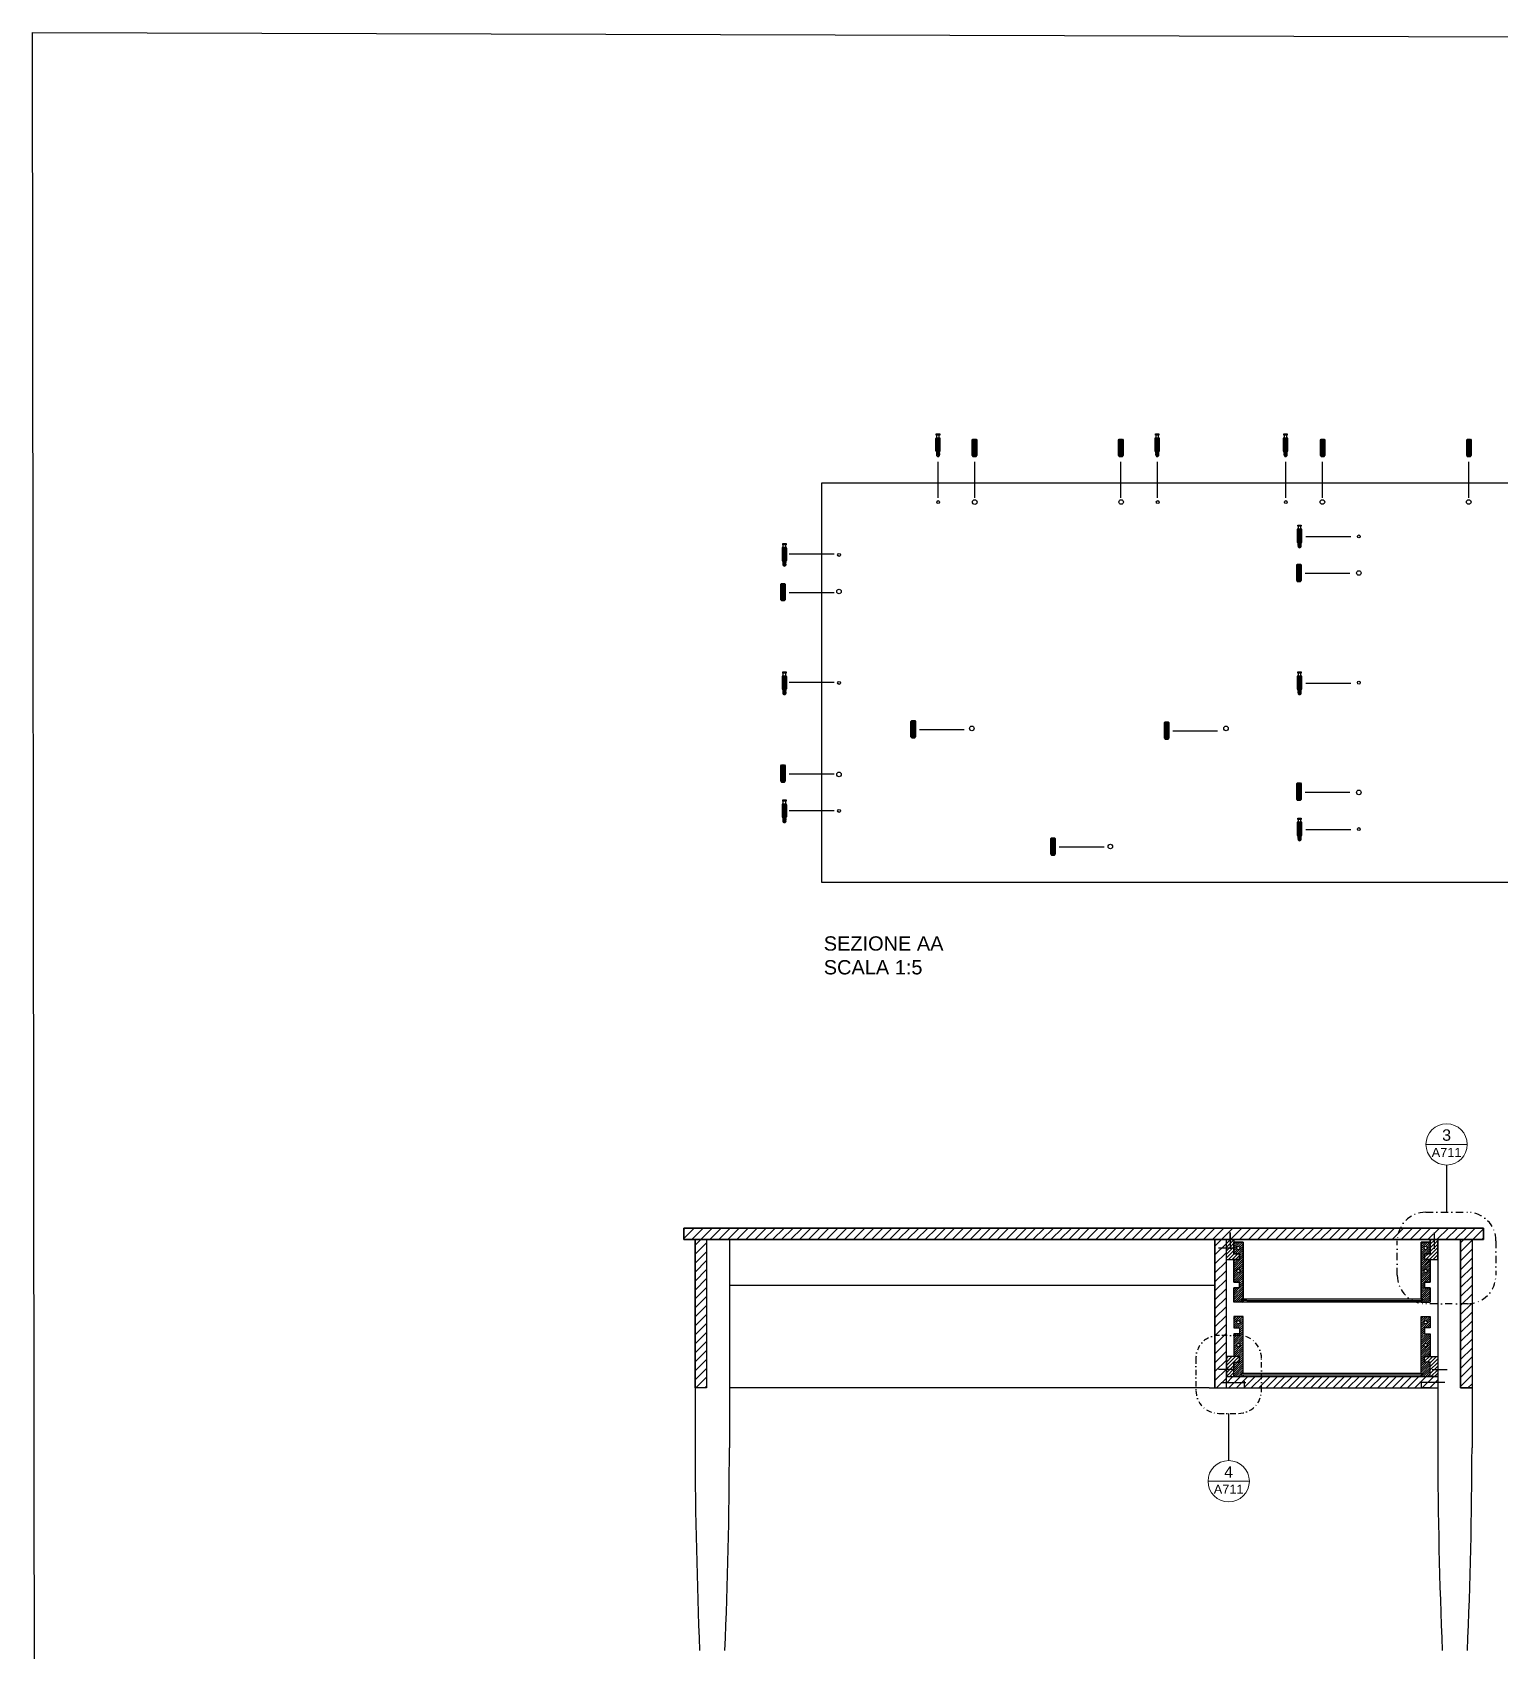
# Model space of a CAD drawing. Header units: millimetres. Extents: x -69 to 1786, y -423 to 409.
# Drawn here: x -68.6 to 188.2, y -213.8 to 69.6 of the extents above; entities that cross this region are included whole.
import ezdxf
from ezdxf.enums import TextEntityAlignment as Align

# ---------------------------------------------------------------- set-up
doc = ezdxf.new("R2010")
doc.units = ezdxf.units.MM
doc.header["$LTSCALE"] = 0.5
doc.linetypes.add('TRATTOPUNTO2', pattern=[12.7, 6.35, -3.175, 0, -3.175])
doc.layers.add('A-ANNO-SYMB', color=202, linetype='Continuous', lineweight=18)
for name, color, linetype in [('ALTRE LINEE', 70, 'Continuous'), ('CONTRONO SEZIONI', 26, 'Continuous'), ('G-ANNO-GEOMETRY', 7, 'Continuous'), ('linee sezionate', 5, 'Continuous'), ('SIMBOLI', 201, 'Continuous'), ('viti', 240, 'Continuous')]:
    doc.layers.add(name, color=color, linetype=linetype)
doc.styles.add('ARIAL', font='arial.ttf')
doc.styles.get("Standard").update_dxf_attribs({"font": 'arial.ttf'})

# ---------------------------------------------------------------- blocks, each defined once
blk = doc.blocks.new('DETAGLI')
at = {"layer": 'A-ANNO-SYMB', "linetype": 'Continuous'}
blk.add_line((486.66, 356.17), (504.76, 356.17), dxfattribs=at)
blk.add_circle((495.71, 356.17), 9.05, dxfattribs=at)
for tag, p in [('TAVOLA', (495.71, 362.76)), ('SEZIONE', (495.71, 354.67))]:
    blk.add_attdef(tag, text='', height=5, dxfattribs=at).set_placement(p, align=Align.TOP_CENTER)

msp = doc.modelspace()

# ---------------------------------------------------------------- hatches: boundary and pattern name
at = {"layer": 'ALTRE LINEE', "lineweight": -3}
h = msp.add_hatch(dxfattribs=at)
h.set_pattern_fill('ANSI31', color=256, scale=0.35)
h.paths.add_polyline_path([(49.4, -141.76), (47.4, -141.76), (47.4, -167.76), (49.4, -167.76)])
h.paths.add_polyline_path([(170.83, -139.76), (45.4, -139.76), (45.4, -141.76), (170.31, -141.76, -0.104482)])
h.paths.add_polyline_path([(185.4, -139.76), (170.83, -139.76, 0.104482), (170.31, -141.76), (185.4, -141.76)])
h.paths.add_polyline_path([(183.4, -152.96, -0.040478), (182.59, -153.02), (181.4, -153.02), (181.4, -167.76), (183.4, -167.76)])
h.paths.add_polyline_path([(183.4, -141.76), (181.4, -141.76), (181.4, -153.02), (182.59, -153.02, 0.040478), (183.4, -152.96)])
h.paths.add_polyline_path([(140.4, -141.76), (138.4, -141.76), (138.4, -158.62, -0.041932), (139.07, -158.56), (140.4, -158.56)])
h.paths.add_polyline_path([(140.4, -158.56), (139.07, -158.56, 0.041932), (138.4, -158.62), (138.4, -167.76), (140.4, -167.76)])
h = msp.add_hatch(dxfattribs=at)
h.set_pattern_fill('ANSI31', color=256, scale=0.14)
h.paths.add_polyline_path([(141.7, -143.26), (140.4, -143.26), (140.4, -145.26), (142.4, -145.26), (142.7, -145.26), (142.7, -144.26), (141.7, -144.26)])
h.paths.add_polyline_path([(141.7, -142.26), (141.7, -141.76), (141.05, -141.76), (141.05, -143.26), (141.7, -143.26)])
h.paths.add_polyline_path([(177.4, -141.76), (176.1, -141.76), (176.1, -144.26), (175.1, -144.26), (175.1, -145.26), (176.1, -145.26), (177.4, -145.26)])
h.paths.add_polyline_path([(177.4, -162.26), (175.1, -162.26), (175.1, -163.26), (176.1, -163.26), (176.1, -165.76), (177.4, -165.76)])
h.paths.add_polyline_path([(142.7, -162.26), (140.4, -162.26), (140.4, -164.51), (141.7, -164.51), (141.7, -163.26), (142.7, -163.26)])
h.paths.add_polyline_path([(141.7, -164.51), (140.4, -164.51), (140.4, -165.76), (141.7, -165.76)])
h = msp.add_hatch(dxfattribs=at)
h.set_pattern_fill('ANSI31', color=256, scale=0.14)
h.paths.add_polyline_path([(141.05, -141.76), (140.4, -141.76), (140.4, -143.26), (141.05, -143.26)])
h = msp.add_hatch(dxfattribs=at)
h.set_pattern_fill('ANSI31', color=256, scale=0.083)
h.paths.add_polyline_path([(143.31, -142.26), (141.7, -142.26), (141.7, -144.26), (142.7, -144.26), (142.7, -145.26), (141.7, -145.26), (141.7, -149.26), (142.7, -149.26), (142.7, -150.26), (141.7, -150.26), (141.7, -152.76), (143.31, -152.76), (143.31, -152.46), (143.01, -152.46), (143.01, -152.22), (143.31, -152.22)])
h.paths.add_polyline_path([(142.22, -147.26, -1), (142.79, -147.26, -1)], flags=16)
h.paths.add_polyline_path([(142.2, -143.26, -1), (142.8, -143.26, -1)], flags=16)
h.paths.add_polyline_path([(176.1, -145.26), (175.1, -145.26), (175.1, -144.26), (176.1, -144.26), (176.1, -142.26), (174.49, -142.26), (174.49, -152.22), (174.73, -152.22), (174.73, -152.46), (174.49, -152.46), (174.49, -152.76), (176.1, -152.76), (176.1, -150.26), (175.1, -150.26), (175.1, -149.26), (176.1, -149.26)])
h.paths.add_polyline_path([(175.01, -147.26, -1), (175.58, -147.26, -1)], flags=16)
h.paths.add_polyline_path([(175, -143.26, -1), (175.6, -143.26, -1)], flags=16)
h.paths.add_polyline_path([(176.1, -158.26), (175.1, -158.26), (175.1, -157.26), (176.1, -157.26), (176.1, -155.26), (174.49, -155.26), (174.49, -165.22), (174.73, -165.22), (174.73, -165.46), (174.49, -165.46), (174.49, -165.76), (176.1, -165.76), (176.1, -163.26), (175.1, -163.26), (175.1, -162.26), (176.1, -162.26)])
h.paths.add_polyline_path([(175.58, -160.26, -1), (175.01, -160.26, -1)], flags=16)
h.paths.add_polyline_path([(175, -156.26, -1), (175.6, -156.26, -1)], flags=16)
h.paths.add_polyline_path([(143.31, -158.64, 0.048303), (142.54, -158.56), (141.7, -158.56), (141.7, -162.26), (142.7, -162.26), (142.7, -163.26), (141.7, -163.26), (141.7, -165.76), (143.31, -165.76), (143.31, -165.46), (143.01, -165.46), (143.01, -165.22), (143.31, -165.22)])
h.paths.add_polyline_path([(142.22, -160.26, -1), (142.79, -160.26, -1)], flags=16)
h.paths.add_polyline_path([(143.31, -155.26), (141.7, -155.26), (141.7, -157.26), (142.7, -157.26), (142.7, -158.26), (141.7, -158.26), (141.7, -158.56), (142.54, -158.56, -0.048303), (143.31, -158.64)])
h.paths.add_polyline_path([(142.2, -156.26, -1), (142.8, -156.26, -1)], flags=16)
h = msp.add_hatch(dxfattribs=at)
h.set_pattern_fill('ANSI31', color=256, scale=0.29)
h.paths.add_polyline_path([(174.54, -166.81), (177.4, -166.81), (177.4, -165.76), (176.1, -165.76), (146.54, -165.76), (146.54, -167.76), (174.54, -167.76)])
h.paths.add_polyline_path([(146.54, -165.76), (140.7, -165.76), (140.4, -165.76), (140.4, -166.81), (143.56, -166.81), (143.56, -167.76), (146.54, -167.76)])
h.paths.add_polyline_path([(143.56, -166.81), (140.4, -166.81), (140.4, -167.76), (143.56, -167.76)], flags=17)
h.paths.add_polyline_path([(177.4, -166.81), (174.54, -166.81), (174.54, -167.76), (177.4, -167.76)], flags=17)

# ---------------------------------------------------------------- linework, layer by layer
msp.add_line((174.49, -141.76), (175.71, -141.76))
at = {"layer": 'ALTRE LINEE'}
for p, q in [((185.4, -139.76), (45.4, -139.76)), ((45.4, -139.76), (45.4, -141.76)), ((45.4, -139.76), (45.4, -141.76)), ((45.4, -139.76), (45.4, -141.76)), ((185.4, -141.76), (185.4, -139.76)), ((45.4, -141.76), (185.4, -141.76)), ((47.4, -141.76), (47.4, -178.26)), ((53.4, -141.76), (53.4, -178.26)), ((138.4, -167.76), (138.4, -141.76)), ((177.4, -141.76), (177.4, -178.26)), ((183.4, -141.76), (183.4, -178.26)), ((177.4, -145.26), (177.4, -151.26)), ((177.4, -145.26), (177.4, -162.26)), ((53.4, -149.76), (138.4, -149.76)), ((177.4, -158.26), (177.4, -164.26)), ((177.4, -165.76), (177.4, -167.76)), ((137.4, -167.76), (53.4, -167.76))]:
    msp.add_line(p, q, dxfattribs=at)
at = {"layer": 'ALTRE LINEE', "lineweight": -3}
for p, q in [((49.4, -141.76), (49.4, -167.76)), ((183.4, -141.76), (181.4, -141.76)), ((181.4, -141.76), (181.4, -167.76)), ((49.4, -167.76), (47.4, -167.76)), ((181.4, -167.76), (183.4, -167.76))]:
    msp.add_line(p, q, dxfattribs=at)
at = {"layer": 'ALTRE LINEE'}
for centre, radius in [((142.5, -143.26), 0.3), ((175.3, -143.26), 0.3), ((142.5, -147.26), 0.289), ((175.3, -147.26), 0.289), ((142.5, -156.26), 0.3), ((142.5, -160.26), 0.289)]:
    msp.add_circle(centre, radius, dxfattribs=at)
for centre, start, end in [((942.95, -175.84), 180.15499, 182.42692), ((-842.15, -175.84), 357.57308, 359.84501), ((1072.95, -175.84), 180.15499, 182.42692), ((-712.15, -175.84), 357.57308, 359.84501)]:
    msp.add_arc(centre, 895.56, start, end, dxfattribs=at)
at = {"layer": 'CONTRONO SEZIONI', "linetype": 'TRATTOPUNTO2', "ltscale": 0.4}
for points in [[(175.31, -137), (182.59, -137)], [(170.31, -148.02), (170.31, -142)], [(187.59, -142), (187.59, -148.02)], [(182.59, -153.02), (175.31, -153.02)]]:
    msp.add_lwpolyline(points, dxfattribs=at)
at = {"layer": 'CONTRONO SEZIONI', "linetype": 'TRATTOPUNTO2', "ltscale": 0.3}
for points in [[(142.54, -158.56), (139.07, -158.56)], [(135.07, -162.56), (135.07, -168.22)], [(146.54, -168.22), (146.54, -162.56)], [(139.07, -172.22), (142.54, -172.22)]]:
    msp.add_lwpolyline(points, dxfattribs=at)
at = {"layer": 'CONTRONO SEZIONI', "linetype": 'TRATTOPUNTO2', "ltscale": 0.4}
for centre, start, end in [((175.31, -142), 90, 180), ((182.59, -142), 0, 90), ((175.31, -148.02), 180, 270), ((182.59, -148.02), 270, 0)]:
    msp.add_arc(centre, 5, start, end, dxfattribs=at)
at = {"layer": 'CONTRONO SEZIONI', "linetype": 'TRATTOPUNTO2', "ltscale": 0.3}
for centre, start, end in [((139.07, -162.56), 88.3001, 180), ((142.54, -162.56), 0, 90), ((139.07, -168.22), 180, 270), ((142.54, -168.22), 270, 0)]:
    msp.add_arc(centre, 4, start, end, dxfattribs=at)
at = {"layer": 'G-ANNO-GEOMETRY'}
msp.add_line((174.49, -142.26), (176.1, -142.26), dxfattribs=at)
msp.add_lwpolyline([(-68.62, 69.61), (473.33, 68), (473.96, -423.05), (-67.99, -421.44)], close=True, dxfattribs=at)
at = {"layer": 'linee sezionate'}
for p, q in [((69.59, -9.26), (209.59, -9.26)), ((69.59, -79.26), (69.59, -9.26)), ((209.59, -79.26), (69.59, -79.26)), ((140.4, -145.26), (140.4, -141.76)), ((140.4, -141.76), (141.7, -141.76)), ((140.4, -167.76), (140.4, -141.76)), ((141.7, -141.76), (141.7, -144.26)), ((141.7, -144.26), (141.7, -143.26)), ((141.7, -144.26), (142.7, -144.26)), ((142.09, -144.26), (142.7, -144.26)), ((142.7, -144.26), (142.7, -145.26)), ((143.31, -152.22), (143.31, -142.26)), ((174.49, -152.22), (174.49, -142.26)), ((176.1, -144.26), (175.1, -144.26)), ((175.1, -144.26), (175.1, -145.26)), ((176.1, -144.26), (176.1, -141.76)), ((177.4, -141.76), (176.1, -141.76)), ((176.1, -141.76), (176.1, -144.26)), ((177.4, -145.26), (177.4, -141.76)), ((140.4, -145.26), (142.4, -145.26)), ((142.7, -145.26), (141.7, -145.26)), ((141.7, -145.26), (141.7, -149.26)), ((175.1, -145.26), (177.4, -145.26)), ((176.1, -145.26), (176.1, -149.26)), ((174.49, -152.76), (141.7, -152.76)), ((174.49, -152.22), (143.01, -152.22)), ((144.01, -152.46), (143.01, -152.46)), ((144.01, -152.46), (174.49, -152.46)), ((174.49, -152.22), (174.73, -152.22)), ((174.49, -152.76), (174.49, -152.46)), ((174.73, -152.46), (174.49, -152.46)), ((174.49, -152.76), (176.1, -152.76)), ((174.73, -152.22), (174.73, -152.46)), ((143.31, -165.22), (143.31, -155.26)), ((174.49, -165.22), (174.49, -155.26)), ((140.4, -162.26), (140.4, -165.76)), ((142.7, -162.26), (140.4, -162.26)), ((141.7, -163.26), (141.7, -164.26)), ((141.7, -165.76), (141.7, -163.26)), ((141.7, -163.26), (142.7, -163.26)), ((142.7, -163.26), (142.7, -162.26)), ((175.1, -163.26), (175.1, -162.26)), ((175.1, -162.26), (177.4, -162.26)), ((176.1, -163.26), (175.1, -163.26)), ((176.1, -164.26), (176.1, -163.26)), ((176.1, -165.76), (176.1, -163.26)), ((177.4, -162.26), (177.4, -165.76)), ((140.4, -165.76), (141.7, -165.76)), ((140.7, -165.76), (177.4, -165.76)), ((172.49, -165.22), (143.01, -165.22)), ((143.01, -165.22), (143.01, -165.46)), ((143.01, -165.46), (172.49, -165.46)), ((143.31, -165.46), (143.31, -165.76)), ((174.49, -165.22), (144.01, -165.22)), ((144.01, -165.46), (174.49, -165.46)), ((174.49, -165.22), (174.73, -165.22)), ((174.49, -165.76), (174.49, -165.46)), ((174.73, -165.46), (174.49, -165.46)), ((174.73, -165.22), (174.73, -165.46)), ((177.4, -165.76), (176.1, -165.76)), ((137.4, -167.76), (177.4, -167.76)), ((138.7, -167.76), (174.49, -167.76)), ((176.1, -167.76), (174.49, -167.76))]:
    msp.add_line(p, q, dxfattribs=at)
at = {"layer": 'linee sezionate', "lineweight": -3}
for p, q in [((45.4, -141.76), (45.4, -139.76)), ((45.4, -139.76), (185.4, -139.76)), ((185.4, -139.76), (185.4, -141.76)), ((47.4, -141.76), (45.4, -141.76)), ((47.4, -167.76), (47.4, -141.76)), ((183.4, -141.76), (47.4, -141.76)), ((49.4, -141.76), (49.4, -167.76)), ((138.4, -141.76), (138.4, -167.76)), ((181.4, -167.76), (181.4, -141.76)), ((181.4, -141.76), (183.4, -141.76)), ((185.4, -141.76), (183.4, -141.76)), ((183.4, -141.76), (183.4, -167.76)), ((49.4, -167.76), (47.4, -167.76)), ((138.4, -167.76), (177.4, -167.76)), ((183.4, -167.76), (181.4, -167.76))]:
    msp.add_line(p, q, dxfattribs=at)
at = {"layer": 'linee sezionate'}
for points in [[(143.31, -142.26), (141.7, -142.26), (141.7, -144.26), (142.7, -144.26), (142.7, -145.26), (141.7, -145.26), (141.7, -149.26)], [(141.7, -142.26), (143.31, -142.26), (143.31, -152.22), (143.01, -152.22), (143.01, -152.46), (143.31, -152.46), (143.31, -152.76), (141.7, -152.76), (141.7, -150.26), (142.7, -150.26), (142.7, -149.26), (141.7, -149.26), (141.7, -145.26), (142.7, -145.26), (142.7, -144.26), (141.7, -144.26), (141.7, -142.26)], [(174.49, -152.46), (174.49, -152.76), (176.1, -152.76), (176.1, -150.26), (175.1, -150.26), (175.1, -149.26), (176.1, -149.26), (176.1, -145.26), (175.1, -145.26), (175.1, -144.26), (176.1, -144.26), (176.1, -142.26), (174.49, -142.26), (174.49, -152.22), (174.73, -152.22), (174.73, -152.46), (174.49, -152.46)], [(141.7, -149.26), (142.7, -149.26), (142.7, -150.26), (141.7, -150.26), (141.7, -152.76)], [(176.1, -149.26), (175.1, -149.26), (175.1, -150.26), (176.1, -150.26), (176.1, -152.76)], [(143.31, -155.26), (141.7, -155.26), (141.7, -157.26), (142.7, -157.26), (142.7, -158.26), (141.7, -158.26), (141.7, -162.26)], [(174.49, -155.26), (176.1, -155.26), (176.1, -157.26), (175.1, -157.26), (175.1, -158.26), (176.1, -158.26), (176.1, -162.26)]]:
    msp.add_lwpolyline(points, dxfattribs=at)
for centre, radius in [((175.3, -156.26), 0.3), ((175.3, -160.26), 0.289)]:
    msp.add_circle(centre, radius, dxfattribs=at)
at = {"layer": 'SIMBOLI'}
for p, q in [((89.95, -11.91), (89.95, -5.61)), ((96.36, -11.91), (96.36, -5.61)), ((121.95, -11.91), (121.95, -5.61)), ((128.35, -11.91), (128.35, -5.61)), ((150.82, -11.91), (150.82, -5.61)), ((157.2, -11.91), (157.2, -5.61)), ((182.84, -11.91), (182.84, -5.61)), ((162.16, -18.7), (154.33, -18.7)), ((71.72, -21.77), (63.88, -21.77)), ((162.03, -25.14), (154.2, -25.14)), ((71.72, -28.52), (63.88, -28.52)), ((71.72, -44.26), (63.88, -44.26)), ((162.16, -44.41), (154.33, -44.41)), ((94.52, -52.54), (86.68, -52.54)), ((138.87, -52.75), (131.04, -52.75)), ((71.72, -60.29), (63.88, -60.29)), ((162.03, -63.47), (154.2, -63.47)), ((71.72, -66.69), (63.88, -66.69)), ((162.16, -70.02), (154.33, -70.02)), ((118.98, -73.07), (111.14, -73.07))]:
    msp.add_line(p, q, dxfattribs=at)
at = {"layer": 'SIMBOLI', "lineweight": -3}
for p, q in [((178.95, -128.74), (178.95, -137)), ((140.8, -172.22), (140.8, -180.48))]:
    msp.add_line(p, q, dxfattribs=at)
at = {"layer": 'viti'}
for p, q in [((90.3, -1.43), (89.53, -1.43)), ((89.53, -1.43), (89.53, -1.51)), ((89.53, -1.51), (90.3, -1.51)), ((90.3, -1.51), (90.3, -1.43)), ((95.89, -1.77), (96.01, -1.62)), ((95.89, -4.49), (95.89, -1.77)), ((96.69, -1.77), (95.89, -1.77)), ((96.01, -1.62), (96.57, -1.62)), ((96.01, -1.87), (96.01, -4.4)), ((96.15, -1.87), (96.15, -4.4)), ((96.29, -1.87), (96.29, -4.4)), ((96.43, -1.87), (96.43, -4.4)), ((96.57, -1.62), (96.69, -1.77)), ((96.57, -1.87), (96.57, -4.41)), ((96.69, -1.77), (96.69, -4.49)), ((121.53, -1.77), (121.65, -1.62)), ((121.53, -4.49), (121.53, -1.77)), ((122.33, -1.77), (121.53, -1.77)), ((121.65, -1.62), (122.21, -1.62)), ((121.65, -1.87), (121.65, -4.4)), ((121.79, -1.87), (121.79, -4.4)), ((121.93, -1.87), (121.93, -4.4)), ((122.07, -1.87), (122.07, -4.4)), ((122.21, -1.62), (122.33, -1.77)), ((122.21, -1.87), (122.21, -4.41)), ((122.33, -1.77), (122.33, -4.49)), ((128.68, -1.43), (127.9, -1.43)), ((127.9, -1.43), (127.9, -1.51)), ((127.9, -1.51), (128.68, -1.51)), ((128.68, -1.51), (128.68, -1.43)), ((151.13, -1.43), (150.36, -1.43)), ((150.36, -1.43), (150.36, -1.51)), ((150.36, -1.51), (151.13, -1.51)), ((151.13, -1.51), (151.13, -1.43)), ((156.85, -1.77), (156.97, -1.62)), ((156.85, -4.49), (156.85, -1.77)), ((157.65, -1.77), (156.85, -1.77)), ((156.97, -1.62), (157.54, -1.62)), ((156.97, -1.87), (156.97, -4.4)), ((157.11, -1.87), (157.11, -4.4)), ((157.25, -1.87), (157.25, -4.4)), ((157.39, -1.87), (157.39, -4.4)), ((157.54, -1.62), (157.65, -1.77)), ((157.54, -1.87), (157.54, -4.41)), ((157.65, -1.77), (157.65, -4.49)), ((182.47, -1.77), (182.58, -1.62)), ((182.47, -4.49), (182.47, -1.77)), ((183.27, -1.77), (182.47, -1.77)), ((182.58, -1.62), (183.15, -1.62)), ((182.58, -1.87), (182.58, -4.4)), ((182.73, -1.87), (182.73, -4.4)), ((182.87, -1.87), (182.87, -4.4)), ((183.01, -1.87), (183.01, -4.4)), ((183.15, -1.62), (183.27, -1.77)), ((183.15, -1.87), (183.15, -4.41)), ((183.27, -1.77), (183.27, -4.49)), ((89.69, -3.73), (89.64, -3.73)), ((89.64, -3.73), (89.64, -3.78)), ((89.64, -3.78), (90.17, -3.92)), ((89.69, -3.89), (89.64, -3.89)), ((89.64, -3.89), (89.64, -3.94)), ((89.64, -3.94), (90.17, -4.09)), ((89.69, -4.03), (89.64, -4.03)), ((89.64, -4.03), (89.64, -4.08)), ((89.64, -4.08), (90.17, -4.23)), ((89.69, -4.17), (89.64, -4.17)), ((89.64, -4.17), (89.64, -4.22)), ((89.64, -4.22), (90.17, -4.37)), ((89.69, -4.31), (89.64, -4.31)), ((89.64, -4.31), (89.64, -4.36)), ((89.64, -4.36), (90.17, -4.51)), ((90.22, -3.87), (89.69, -3.73)), ((90.22, -4.04), (89.69, -3.89)), ((90.22, -4.18), (89.69, -4.03)), ((90.22, -4.32), (89.69, -4.17)), ((90.22, -4.46), (89.69, -4.31)), ((89.72, -4.56), (89.72, -3.72)), ((90.13, -3.72), (90.13, -4.56)), ((90.22, -3.92), (90.17, -3.92)), ((90.22, -4.09), (90.17, -4.09)), ((90.22, -4.23), (90.17, -4.23)), ((90.22, -4.37), (90.17, -4.37)), ((90.22, -4.51), (90.17, -4.51)), ((90.22, -3.92), (90.22, -3.87)), ((90.22, -4.09), (90.22, -4.04)), ((90.22, -4.23), (90.22, -4.18)), ((90.22, -4.37), (90.22, -4.32)), ((90.22, -4.51), (90.22, -4.46)), ((96.69, -4.49), (95.89, -4.49)), ((95.89, -4.49), (96.01, -4.64)), ((96.01, -4.64), (96.57, -4.64)), ((96.29, -4.64), (96.54, -4.64)), ((96.57, -4.64), (96.69, -4.49)), ((122.33, -4.49), (121.53, -4.49)), ((121.53, -4.49), (121.65, -4.64)), ((121.65, -4.64), (122.21, -4.64)), ((121.93, -4.64), (122.18, -4.64)), ((122.21, -4.64), (122.33, -4.49)), ((128.06, -3.73), (128.02, -3.73)), ((128.02, -3.73), (128.02, -3.78)), ((128.02, -3.78), (128.54, -3.92)), ((128.06, -3.89), (128.02, -3.89)), ((128.02, -3.89), (128.02, -3.94)), ((128.02, -3.94), (128.54, -4.09)), ((128.06, -4.03), (128.02, -4.03)), ((128.02, -4.03), (128.02, -4.08)), ((128.02, -4.08), (128.54, -4.23)), ((128.06, -4.17), (128.02, -4.17)), ((128.02, -4.17), (128.02, -4.22)), ((128.02, -4.22), (128.54, -4.37)), ((128.06, -4.31), (128.02, -4.31)), ((128.02, -4.31), (128.02, -4.36)), ((128.02, -4.36), (128.54, -4.51)), ((128.59, -3.87), (128.06, -3.73)), ((128.59, -4.04), (128.06, -3.89)), ((128.59, -4.18), (128.06, -4.03)), ((128.59, -4.32), (128.06, -4.17)), ((128.59, -4.46), (128.06, -4.31)), ((128.1, -4.56), (128.1, -3.72)), ((128.51, -3.72), (128.51, -4.56)), ((128.59, -3.92), (128.54, -3.92)), ((128.59, -4.09), (128.54, -4.09)), ((128.59, -4.23), (128.54, -4.23)), ((128.59, -4.37), (128.54, -4.37)), ((128.59, -4.51), (128.54, -4.51)), ((128.59, -3.92), (128.59, -3.87)), ((128.59, -4.09), (128.59, -4.04)), ((128.59, -4.23), (128.59, -4.18)), ((128.59, -4.37), (128.59, -4.32)), ((128.59, -4.51), (128.59, -4.46)), ((150.51, -3.73), (150.47, -3.73)), ((150.47, -3.73), (150.47, -3.78)), ((150.47, -3.78), (151, -3.92)), ((150.51, -3.89), (150.47, -3.89)), ((150.47, -3.89), (150.47, -3.94)), ((150.47, -3.94), (151, -4.09)), ((150.51, -4.03), (150.47, -4.03)), ((150.47, -4.03), (150.47, -4.08)), ((150.47, -4.08), (151, -4.23)), ((150.51, -4.17), (150.47, -4.17)), ((150.47, -4.17), (150.47, -4.22)), ((150.47, -4.22), (151, -4.37)), ((150.51, -4.31), (150.47, -4.31)), ((150.47, -4.31), (150.47, -4.36)), ((150.47, -4.36), (151, -4.51)), ((151.04, -3.87), (150.51, -3.73)), ((151.04, -4.04), (150.51, -3.89)), ((151.04, -4.18), (150.51, -4.03)), ((151.04, -4.32), (150.51, -4.17)), ((151.04, -4.46), (150.51, -4.31)), ((150.55, -4.56), (150.55, -3.72)), ((150.96, -3.72), (150.96, -4.56)), ((151.04, -3.92), (151, -3.92)), ((151.04, -4.09), (151, -4.09)), ((151.04, -4.23), (151, -4.23)), ((151.04, -4.37), (151, -4.37)), ((151.04, -4.51), (151, -4.51)), ((151.04, -3.92), (151.04, -3.87)), ((151.04, -4.09), (151.04, -4.04)), ((151.04, -4.23), (151.04, -4.18)), ((151.04, -4.37), (151.04, -4.32)), ((151.04, -4.51), (151.04, -4.46)), ((157.65, -4.49), (156.85, -4.49)), ((156.85, -4.49), (156.97, -4.64)), ((156.97, -4.64), (157.54, -4.64)), ((157.25, -4.64), (157.5, -4.64)), ((157.54, -4.64), (157.65, -4.49)), ((183.27, -4.49), (182.47, -4.49)), ((182.47, -4.49), (182.58, -4.64)), ((182.58, -4.64), (183.15, -4.64)), ((182.87, -4.64), (183.12, -4.64)), ((183.15, -4.64), (183.27, -4.49)), ((153.59, -17.4), (152.82, -17.4)), ((152.82, -17.4), (152.82, -17.49)), ((152.82, -17.49), (153.59, -17.49)), ((152.98, -19.7), (152.93, -19.7)), ((152.93, -19.7), (152.93, -19.75)), ((152.93, -19.75), (153.46, -19.9)), ((153.51, -19.85), (152.98, -19.7)), ((153.01, -20.54), (153.01, -19.69)), ((153.42, -19.69), (153.42, -20.54)), ((153.59, -17.49), (153.59, -17.4)), ((63.41, -20.62), (62.64, -20.62)), ((62.64, -20.62), (62.64, -20.7)), ((62.64, -20.7), (63.41, -20.7)), ((63.41, -20.7), (63.41, -20.62)), ((152.98, -19.86), (152.93, -19.86)), ((152.93, -19.86), (152.93, -19.91)), ((152.93, -19.91), (153.46, -20.06)), ((152.98, -20.01), (152.93, -20.01)), ((152.93, -20.01), (152.93, -20.06)), ((152.93, -20.06), (153.46, -20.2)), ((152.98, -20.15), (152.93, -20.15)), ((152.93, -20.15), (152.93, -20.2)), ((152.93, -20.2), (153.46, -20.34)), ((152.98, -20.29), (152.93, -20.29)), ((152.93, -20.29), (152.93, -20.34)), ((152.93, -20.34), (153.46, -20.49)), ((153.51, -20.01), (152.98, -19.86)), ((153.51, -20.15), (152.98, -20.01)), ((153.51, -20.29), (152.98, -20.15)), ((153.51, -20.44), (152.98, -20.29)), ((153.51, -19.9), (153.46, -19.9)), ((153.51, -20.06), (153.46, -20.06)), ((153.51, -20.2), (153.46, -20.2)), ((153.51, -20.34), (153.46, -20.34)), ((153.51, -20.49), (153.46, -20.49)), ((153.51, -19.9), (153.51, -19.85)), ((153.51, -20.06), (153.51, -20.01)), ((153.51, -20.2), (153.51, -20.15)), ((153.51, -20.34), (153.51, -20.29)), ((153.51, -20.49), (153.51, -20.44)), ((62.8, -22.92), (62.75, -22.92)), ((62.75, -22.92), (62.75, -22.97)), ((62.75, -22.97), (63.28, -23.11)), ((62.8, -23.08), (62.75, -23.08)), ((62.75, -23.08), (62.75, -23.13)), ((62.75, -23.13), (63.28, -23.28)), ((62.8, -23.22), (62.75, -23.22)), ((62.75, -23.22), (62.75, -23.27)), ((62.75, -23.27), (63.28, -23.42)), ((62.8, -23.36), (62.75, -23.36)), ((62.75, -23.36), (62.75, -23.41)), ((62.75, -23.41), (63.28, -23.56)), ((62.8, -23.5), (62.75, -23.5)), ((62.75, -23.5), (62.75, -23.55)), ((62.75, -23.55), (63.28, -23.7)), ((63.33, -23.07), (62.8, -22.92)), ((63.33, -23.23), (62.8, -23.08)), ((63.33, -23.37), (62.8, -23.22)), ((63.33, -23.51), (62.8, -23.36)), ((63.33, -23.65), (62.8, -23.5)), ((62.83, -23.75), (62.83, -22.91)), ((63.24, -22.91), (63.24, -23.75)), ((63.33, -23.11), (63.28, -23.11)), ((63.33, -23.28), (63.28, -23.28)), ((63.33, -23.42), (63.28, -23.42)), ((63.33, -23.56), (63.28, -23.56)), ((63.33, -23.7), (63.28, -23.7)), ((63.33, -23.11), (63.33, -23.07)), ((63.33, -23.28), (63.33, -23.23)), ((63.33, -23.42), (63.33, -23.37)), ((63.33, -23.56), (63.33, -23.51)), ((63.33, -23.7), (63.33, -23.65)), ((152.71, -23.65), (152.82, -23.5)), ((152.71, -26.37), (152.71, -23.65)), ((153.51, -23.65), (152.71, -23.65)), ((152.82, -23.5), (153.39, -23.5)), ((152.82, -23.75), (152.82, -26.28)), ((152.97, -23.75), (152.97, -26.28)), ((153.11, -23.75), (153.11, -26.28)), ((153.25, -23.75), (153.25, -26.28)), ((153.39, -23.5), (153.51, -23.65)), ((153.39, -23.75), (153.39, -26.29)), ((153.51, -23.65), (153.51, -26.37)), ((62.39, -27.02), (62.51, -26.87)), ((62.39, -29.75), (62.39, -27.02)), ((63.19, -27.02), (62.39, -27.02)), ((62.51, -26.87), (63.07, -26.87)), ((62.51, -27.13), (62.51, -29.66)), ((62.65, -27.13), (62.65, -29.66)), ((62.79, -27.13), (62.79, -29.66)), ((62.93, -27.13), (62.93, -29.66)), ((63.07, -26.87), (63.19, -27.02)), ((63.07, -27.13), (63.07, -29.67)), ((63.19, -27.02), (63.19, -29.75)), ((153.51, -26.37), (152.71, -26.37)), ((152.71, -26.37), (152.82, -26.52)), ((152.82, -26.52), (153.39, -26.52)), ((153.11, -26.52), (153.36, -26.52)), ((153.39, -26.52), (153.51, -26.37)), ((63.19, -29.75), (62.39, -29.75)), ((62.39, -29.75), (62.51, -29.9)), ((62.51, -29.9), (63.07, -29.9)), ((62.79, -29.9), (63.04, -29.9)), ((63.07, -29.9), (63.19, -29.75)), ((63.41, -43.11), (62.64, -43.11)), ((62.64, -43.11), (62.64, -43.2)), ((62.64, -43.2), (63.41, -43.2)), ((63.41, -43.2), (63.41, -43.11)), ((153.59, -43.11), (152.82, -43.11)), ((152.82, -43.11), (152.82, -43.19)), ((152.82, -43.19), (153.59, -43.19)), ((153.59, -43.19), (153.59, -43.11)), ((62.8, -45.42), (62.75, -45.42)), ((62.75, -45.42), (62.75, -45.47)), ((62.75, -45.47), (63.28, -45.61)), ((62.8, -45.58), (62.75, -45.58)), ((62.75, -45.58), (62.75, -45.63)), ((62.75, -45.63), (63.28, -45.77)), ((62.8, -45.72), (62.75, -45.72)), ((62.75, -45.72), (62.75, -45.77)), ((62.75, -45.77), (63.28, -45.92)), ((62.8, -45.86), (62.75, -45.86)), ((62.75, -45.86), (62.75, -45.91)), ((62.75, -45.91), (63.28, -46.06)), ((62.8, -46), (62.75, -46)), ((62.75, -46), (62.75, -46.05)), ((62.75, -46.05), (63.28, -46.2)), ((63.33, -45.56), (62.8, -45.42)), ((63.33, -45.72), (62.8, -45.58)), ((63.33, -45.87), (62.8, -45.72)), ((63.33, -46.01), (62.8, -45.86)), ((63.33, -46.15), (62.8, -46)), ((62.83, -46.25), (62.83, -45.4)), ((63.24, -45.4), (63.24, -46.25)), ((63.33, -45.61), (63.28, -45.61)), ((63.33, -45.77), (63.28, -45.77)), ((63.33, -45.92), (63.28, -45.92)), ((63.33, -46.06), (63.28, -46.06)), ((63.33, -46.2), (63.28, -46.2)), ((63.33, -45.61), (63.33, -45.56)), ((63.33, -45.77), (63.33, -45.72)), ((63.33, -45.92), (63.33, -45.87)), ((63.33, -46.06), (63.33, -46.01)), ((63.33, -46.2), (63.33, -46.15)), ((152.98, -45.41), (152.93, -45.41)), ((152.93, -45.41), (152.93, -45.46)), ((152.93, -45.46), (153.46, -45.61)), ((152.98, -45.57), (152.93, -45.57)), ((152.93, -45.57), (152.93, -45.62)), ((152.93, -45.62), (153.46, -45.77)), ((152.98, -45.71), (152.93, -45.71)), ((152.93, -45.71), (152.93, -45.76)), ((152.93, -45.76), (153.46, -45.91)), ((152.98, -45.86), (152.93, -45.86)), ((152.93, -45.86), (152.93, -45.91)), ((152.93, -45.91), (153.46, -46.05)), ((152.98, -46), (152.93, -46)), ((152.93, -46), (152.93, -46.05)), ((152.93, -46.05), (153.46, -46.19)), ((153.51, -45.56), (152.98, -45.41)), ((153.51, -45.72), (152.98, -45.57)), ((153.51, -45.86), (152.98, -45.71)), ((153.51, -46), (152.98, -45.86)), ((153.51, -46.14), (152.98, -46)), ((153.01, -46.25), (153.01, -45.4)), ((153.42, -45.4), (153.42, -46.25)), ((153.51, -45.61), (153.46, -45.61)), ((153.51, -45.77), (153.46, -45.77)), ((153.51, -45.91), (153.46, -45.91)), ((153.51, -46.05), (153.46, -46.05)), ((153.51, -46.19), (153.46, -46.19)), ((153.51, -45.61), (153.51, -45.56)), ((153.51, -45.77), (153.51, -45.72)), ((153.51, -45.91), (153.51, -45.86)), ((153.51, -46.05), (153.51, -46)), ((153.51, -46.19), (153.51, -46.14)), ((85.19, -51.05), (85.31, -50.9)), ((85.31, -50.9), (85.87, -50.9)), ((85.87, -50.9), (85.99, -51.05)), ((85.19, -53.77), (85.19, -51.05)), ((85.99, -51.05), (85.19, -51.05)), ((85.99, -53.77), (85.19, -53.77)), ((85.19, -53.77), (85.31, -53.92)), ((85.31, -51.15), (85.31, -53.68)), ((85.45, -51.15), (85.45, -53.68)), ((85.59, -51.15), (85.59, -53.68)), ((85.73, -51.15), (85.73, -53.68)), ((85.87, -51.15), (85.87, -53.69)), ((85.87, -53.92), (85.99, -53.77)), ((85.99, -51.05), (85.99, -53.77)), ((129.55, -51.25), (129.66, -51.1)), ((129.55, -53.98), (129.55, -51.25)), ((130.35, -51.25), (129.55, -51.25)), ((129.66, -51.1), (130.23, -51.1)), ((129.66, -51.36), (129.66, -53.89)), ((129.81, -51.36), (129.81, -53.89)), ((129.95, -51.36), (129.95, -53.89)), ((130.09, -51.36), (130.09, -53.89)), ((130.23, -51.1), (130.35, -51.25)), ((130.23, -51.36), (130.23, -53.9)), ((130.35, -51.25), (130.35, -53.98)), ((85.31, -53.92), (85.87, -53.92)), ((85.59, -53.92), (85.84, -53.92)), ((130.35, -53.98), (129.55, -53.98)), ((129.55, -53.98), (129.66, -54.13)), ((129.66, -54.13), (130.23, -54.13)), ((129.95, -54.13), (130.2, -54.13)), ((130.23, -54.13), (130.35, -53.98)), ((62.39, -58.8), (62.51, -58.65)), ((62.39, -61.52), (62.39, -58.8)), ((63.19, -58.8), (62.39, -58.8)), ((62.51, -58.65), (63.07, -58.65)), ((62.51, -58.9), (62.51, -61.44)), ((62.65, -58.9), (62.65, -61.44)), ((62.79, -58.9), (62.79, -61.44)), ((62.93, -58.9), (62.93, -61.44)), ((63.07, -58.65), (63.19, -58.8)), ((63.07, -58.9), (63.07, -61.44)), ((63.19, -58.8), (63.19, -61.52)), ((63.19, -61.52), (62.39, -61.52)), ((62.39, -61.52), (62.51, -61.67)), ((62.51, -61.67), (63.07, -61.67)), ((62.79, -61.67), (63.04, -61.67)), ((63.07, -61.67), (63.19, -61.52)), ((152.71, -61.97), (152.82, -61.82)), ((152.71, -64.7), (152.71, -61.97)), ((153.51, -61.97), (152.71, -61.97)), ((152.82, -61.82), (153.39, -61.82)), ((152.82, -62.07), (152.82, -64.61)), ((152.97, -62.07), (152.97, -64.61)), ((153.11, -62.07), (153.11, -64.61)), ((153.25, -62.07), (153.25, -64.61)), ((153.39, -61.82), (153.51, -61.97)), ((153.39, -62.07), (153.39, -64.62)), ((153.51, -61.97), (153.51, -64.7)), ((153.51, -64.7), (152.71, -64.7)), ((152.71, -64.7), (152.82, -64.85)), ((152.82, -64.85), (153.39, -64.85)), ((153.11, -64.85), (153.36, -64.85)), ((153.39, -64.85), (153.51, -64.7)), ((63.41, -65.54), (62.64, -65.54)), ((62.64, -65.54), (62.64, -65.63)), ((62.64, -65.63), (63.41, -65.63)), ((62.8, -67.84), (62.75, -67.84)), ((62.75, -67.84), (62.75, -67.89)), ((62.75, -67.89), (63.28, -68.04)), ((62.8, -68), (62.75, -68)), ((62.75, -68), (62.75, -68.05)), ((63.33, -67.99), (62.8, -67.84)), ((63.33, -68.15), (62.8, -68)), ((62.83, -68.68), (62.83, -67.83)), ((63.24, -67.83), (63.24, -68.68)), ((63.33, -68.04), (63.33, -67.99)), ((63.41, -65.63), (63.41, -65.54)), ((62.75, -68.05), (63.28, -68.2)), ((62.8, -68.15), (62.75, -68.15)), ((62.75, -68.15), (62.75, -68.2)), ((62.75, -68.2), (63.28, -68.34)), ((62.8, -68.29), (62.75, -68.29)), ((62.75, -68.29), (62.75, -68.34)), ((62.75, -68.34), (63.28, -68.48)), ((62.8, -68.43), (62.75, -68.43)), ((62.75, -68.43), (62.75, -68.48)), ((62.75, -68.48), (63.28, -68.63)), ((63.33, -68.29), (62.8, -68.15)), ((63.33, -68.43), (62.8, -68.29)), ((63.33, -68.58), (62.8, -68.43)), ((63.33, -68.04), (63.28, -68.04)), ((63.33, -68.2), (63.28, -68.2)), ((63.33, -68.34), (63.28, -68.34)), ((63.33, -68.48), (63.28, -68.48)), ((63.33, -68.63), (63.28, -68.63)), ((63.33, -68.2), (63.33, -68.15)), ((63.33, -68.34), (63.33, -68.29)), ((63.33, -68.48), (63.33, -68.43)), ((63.33, -68.63), (63.33, -68.58)), ((153.59, -68.71), (152.82, -68.71)), ((152.82, -68.71), (152.82, -68.8)), ((152.82, -68.8), (153.59, -68.8)), ((153.59, -68.8), (153.59, -68.71)), ((109.65, -71.57), (109.77, -71.42)), ((109.65, -74.3), (109.65, -71.57)), ((110.45, -71.57), (109.65, -71.57)), ((109.77, -71.42), (110.33, -71.42)), ((109.77, -71.67), (109.77, -74.21)), ((109.91, -71.67), (109.91, -74.21)), ((110.05, -71.67), (110.05, -74.21)), ((110.19, -71.67), (110.19, -74.21)), ((110.33, -71.42), (110.45, -71.57)), ((110.33, -71.67), (110.33, -74.21)), ((110.45, -71.57), (110.45, -74.3)), ((152.98, -71.02), (152.93, -71.02)), ((152.93, -71.02), (152.93, -71.07)), ((152.93, -71.07), (153.46, -71.21)), ((152.98, -71.18), (152.93, -71.18)), ((152.93, -71.18), (152.93, -71.23)), ((152.93, -71.23), (153.46, -71.37)), ((152.98, -71.32), (152.93, -71.32)), ((152.93, -71.32), (152.93, -71.37)), ((152.93, -71.37), (153.46, -71.52)), ((152.98, -71.46), (152.93, -71.46)), ((152.93, -71.46), (152.93, -71.51)), ((152.93, -71.51), (153.46, -71.66)), ((152.98, -71.6), (152.93, -71.6)), ((152.93, -71.6), (152.93, -71.65)), ((152.93, -71.65), (153.46, -71.8)), ((153.51, -71.16), (152.98, -71.02)), ((153.51, -71.32), (152.98, -71.18)), ((153.51, -71.47), (152.98, -71.32)), ((153.51, -71.61), (152.98, -71.46)), ((153.51, -71.75), (152.98, -71.6)), ((153.01, -71.85), (153.01, -71)), ((153.42, -71), (153.42, -71.85)), ((153.51, -71.21), (153.46, -71.21)), ((153.51, -71.37), (153.46, -71.37)), ((153.51, -71.52), (153.46, -71.52)), ((153.51, -71.66), (153.46, -71.66)), ((153.51, -71.8), (153.46, -71.8)), ((153.51, -71.21), (153.51, -71.16)), ((153.51, -71.37), (153.51, -71.32)), ((153.51, -71.52), (153.51, -71.47)), ((153.51, -71.66), (153.51, -71.61)), ((153.51, -71.8), (153.51, -71.75)), ((110.45, -74.3), (109.65, -74.3)), ((109.65, -74.3), (109.77, -74.45)), ((109.77, -74.45), (110.33, -74.45)), ((110.05, -74.45), (110.3, -74.45)), ((110.33, -74.45), (110.45, -74.3))]:
    msp.add_line(p, q, dxfattribs=at)
at = {"layer": 'viti', "lineweight": -3}
for p, q in [((141.05, -141.76), (141.05, -140.53)), ((141.05, -140.53), (141.05, -143.39)), ((176.75, -140.53), (176.75, -143.39)), ((141.7, -143.26), (139.04, -143.26)), ((141.7, -164.51), (139.04, -164.51)), ((139.47, -166.81), (143.81, -166.81)), ((143.56, -167.76), (143.56, -166.56)), ((178.63, -166.81), (174.29, -166.81)), ((174.54, -167.76), (174.54, -166.56)), ((176.4, -164.51), (179.06, -164.51))]:
    msp.add_line(p, q, dxfattribs=at)
at = {"layer": 'viti'}
for points in [[(89.67, -1.51), (89.67, -3.66), (89.56, -3.66), (89.56, -1.51)], [(90.21, -0.68), (90.21, -0.91), (89.62, -0.91), (89.62, -0.68), (90.21, -0.68)], [(90.09, -0.91), (90.09, -1.43), (89.73, -1.43), (89.73, -0.91)], [(89.96, -1.51), (89.96, -3.66), (89.86, -3.66), (89.86, -1.51)], [(90.26, -1.51), (90.26, -3.66), (90.16, -3.66), (90.16, -1.51)], [(128.05, -1.51), (128.05, -3.66), (127.94, -3.66), (127.94, -1.51)], [(128.59, -0.68), (128.59, -0.91), (128, -0.91), (128, -0.68), (128.59, -0.68)], [(128.47, -0.91), (128.47, -1.43), (128.11, -1.43), (128.11, -0.91)], [(128.34, -1.51), (128.34, -3.66), (128.24, -3.66), (128.24, -1.51)], [(128.64, -1.51), (128.64, -3.66), (128.53, -3.66), (128.53, -1.51)], [(150.5, -1.51), (150.5, -3.66), (150.39, -3.66), (150.39, -1.51)], [(151.04, -0.68), (151.04, -0.91), (150.45, -0.91), (150.45, -0.68), (151.04, -0.68)], [(150.92, -0.91), (150.92, -1.43), (150.56, -1.43), (150.56, -0.91)], [(150.79, -1.51), (150.79, -3.66), (150.69, -3.66), (150.69, -1.51)], [(151.09, -1.51), (151.09, -3.66), (150.99, -3.66), (150.99, -1.51)], [(90.3, -3.66), (89.53, -3.66), (89.53, -3.72), (90.3, -3.72), (90.3, -3.66)], [(128.68, -3.66), (127.9, -3.66), (127.9, -3.72), (128.68, -3.72), (128.68, -3.66)], [(151.13, -3.66), (150.36, -3.66), (150.36, -3.72), (151.13, -3.72), (151.13, -3.66)], [(153.5, -16.66), (153.5, -16.88), (152.91, -16.88), (152.91, -16.66), (153.5, -16.66)], [(153.38, -16.88), (153.38, -17.4), (153.02, -17.4), (153.02, -16.88)], [(153.59, -19.64), (152.82, -19.64), (152.82, -19.69), (153.59, -19.69), (153.59, -19.64)], [(152.96, -17.49), (152.96, -19.64), (152.85, -19.64), (152.85, -17.49)], [(153.25, -17.49), (153.25, -19.64), (153.15, -19.64), (153.15, -17.49)], [(153.55, -17.49), (153.55, -19.64), (153.45, -19.64), (153.45, -17.49)], [(62.78, -20.7), (62.78, -22.85), (62.67, -22.85), (62.67, -20.7)], [(63.32, -19.87), (63.32, -20.1), (62.73, -20.1), (62.73, -19.87), (63.32, -19.87)], [(63.21, -20.1), (63.21, -20.62), (62.84, -20.62), (62.84, -20.1)], [(63.08, -20.7), (63.08, -22.85), (62.97, -22.85), (62.97, -20.7)], [(63.37, -20.7), (63.37, -22.85), (63.27, -22.85), (63.27, -20.7)], [(63.41, -22.85), (62.64, -22.85), (62.64, -22.91), (63.41, -22.91), (63.41, -22.85)], [(63.32, -42.37), (63.32, -42.6), (62.73, -42.6), (62.73, -42.37), (63.32, -42.37)], [(153.5, -42.36), (153.5, -42.59), (152.91, -42.59), (152.91, -42.36), (153.5, -42.36)], [(62.78, -43.2), (62.78, -45.35), (62.67, -45.35), (62.67, -43.2)], [(63.21, -42.6), (63.21, -43.11), (62.84, -43.11), (62.84, -42.6)], [(63.08, -43.2), (63.08, -45.35), (62.97, -45.35), (62.97, -43.2)], [(63.37, -43.2), (63.37, -45.35), (63.27, -45.35), (63.27, -43.2)], [(152.96, -43.19), (152.96, -45.34), (152.85, -45.34), (152.85, -43.19)], [(153.38, -42.59), (153.38, -43.11), (153.02, -43.11), (153.02, -42.59)], [(153.25, -43.19), (153.25, -45.34), (153.15, -45.34), (153.15, -43.19)], [(153.55, -43.19), (153.55, -45.34), (153.45, -45.34), (153.45, -43.19)], [(63.41, -45.35), (62.64, -45.35), (62.64, -45.4), (63.41, -45.4), (63.41, -45.35)], [(153.59, -45.34), (152.82, -45.34), (152.82, -45.4), (153.59, -45.4), (153.59, -45.34)], [(63.32, -64.79), (63.32, -65.02), (62.73, -65.02), (62.73, -64.79), (63.32, -64.79)], [(63.21, -65.02), (63.21, -65.54), (62.84, -65.54), (62.84, -65.02)], [(63.41, -67.77), (62.64, -67.77), (62.64, -67.83), (63.41, -67.83), (63.41, -67.77)], [(62.78, -65.63), (62.78, -67.77), (62.67, -67.77), (62.67, -65.63)], [(63.08, -65.63), (63.08, -67.77), (62.97, -67.77), (62.97, -65.63)], [(63.37, -65.63), (63.37, -67.77), (63.27, -67.77), (63.27, -65.63)], [(153.5, -67.97), (153.5, -68.2), (152.91, -68.2), (152.91, -67.97), (153.5, -67.97)], [(152.96, -68.8), (152.96, -70.95), (152.85, -70.95), (152.85, -68.8)], [(153.38, -68.2), (153.38, -68.71), (153.02, -68.71), (153.02, -68.2)], [(153.25, -68.8), (153.25, -70.95), (153.15, -70.95), (153.15, -68.8)], [(153.55, -68.8), (153.55, -70.95), (153.45, -70.95), (153.45, -68.8)], [(153.59, -70.95), (152.82, -70.95), (152.82, -71), (153.59, -71), (153.59, -70.95)]]:
    msp.add_lwpolyline(points, dxfattribs=at)
for centre, radius in [((89.95, -12.63), 0.25), ((96.35, -12.64), 0.401), ((121.98, -12.63), 0.4), ((128.38, -12.64), 0.251), ((150.8, -12.63), 0.25), ((157.21, -12.63), 0.4), ((182.83, -12.63), 0.4), ((163.59, -18.64), 0.251), ((72.59, -21.89), 0.25), ((163.59, -25.05), 0.401), ((72.59, -28.3), 0.401), ((72.59, -44.31), 0.25), ((163.59, -44.26), 0.251), ((95.84, -52.27), 0.4), ((140.34, -52.27), 0.4), ((72.59, -60.33), 0.401), ((163.59, -63.48), 0.4), ((72.59, -66.73), 0.251), ((163.59, -69.89), 0.251), ((120.09, -72.96), 0.4)]:
    msp.add_circle(centre, radius, dxfattribs=at)
for centre in [(89.93, -4.37), (128.3, -4.37), (150.76, -4.37), (153.22, -20.34), (63.04, -23.56), (63.04, -46.05), (153.22, -46.05), (63.04, -68.48), (153.22, -71.65)]:
    msp.add_arc(centre, 0.285, 223.7004, 316.2996, dxfattribs=at)

# ---------------------------------------------------------------- block references
at = {"layer": 'SIMBOLI'}
ref = msp.add_blockref('DETAGLI', (-19.33, -267.58), dxfattribs=dict(at, xscale=0.4, yscale=0.4, zscale=0.4))
ref.add_attrib('SEZIONE', 'A711', dxfattribs={"layer": 'A-ANNO-SYMB', "linetype": 'Continuous', "height": 1.6, "style": 'ARIAL'}).set_placement((178.95, -125.72), align=Align.TOP_CENTER)
ref.add_attrib('TAVOLA', '3', dxfattribs={"layer": 'A-ANNO-SYMB', "linetype": 'Continuous', "height": 2, "style": 'ARIAL'}).set_placement((178.95, -122.48), align=Align.TOP_CENTER)
ref = msp.add_blockref('DETAGLI', (-57.48, -326.57), dxfattribs=dict(at, xscale=0.4, yscale=0.4, zscale=0.4))
ref.add_attrib('SEZIONE', 'A711', dxfattribs={"layer": 'A-ANNO-SYMB', "linetype": 'Continuous', "height": 1.6, "style": 'ARIAL'}).set_placement((140.8, -184.7), align=Align.TOP_CENTER)
ref.add_attrib('TAVOLA', '4', dxfattribs={"layer": 'A-ANNO-SYMB', "linetype": 'Continuous', "height": 2, "style": 'ARIAL'}).set_placement((140.8, -181.46), align=Align.TOP_CENTER)

# ---------------------------------------------------------------- texts
at = {"layer": 'G-ANNO-GEOMETRY', "lineweight": -3, "insert": (69.92, -88.68), "char_height": 2.5, "attachment_point": 1}
msp.add_mtext_dynamic_manual_height_columns('SEZIONE AA\\PSCALA 1:5', width=34.7088, gutter_width=12.5, heights=[0], dxfattribs=at)

doc.saveas('drawing.dxf')
